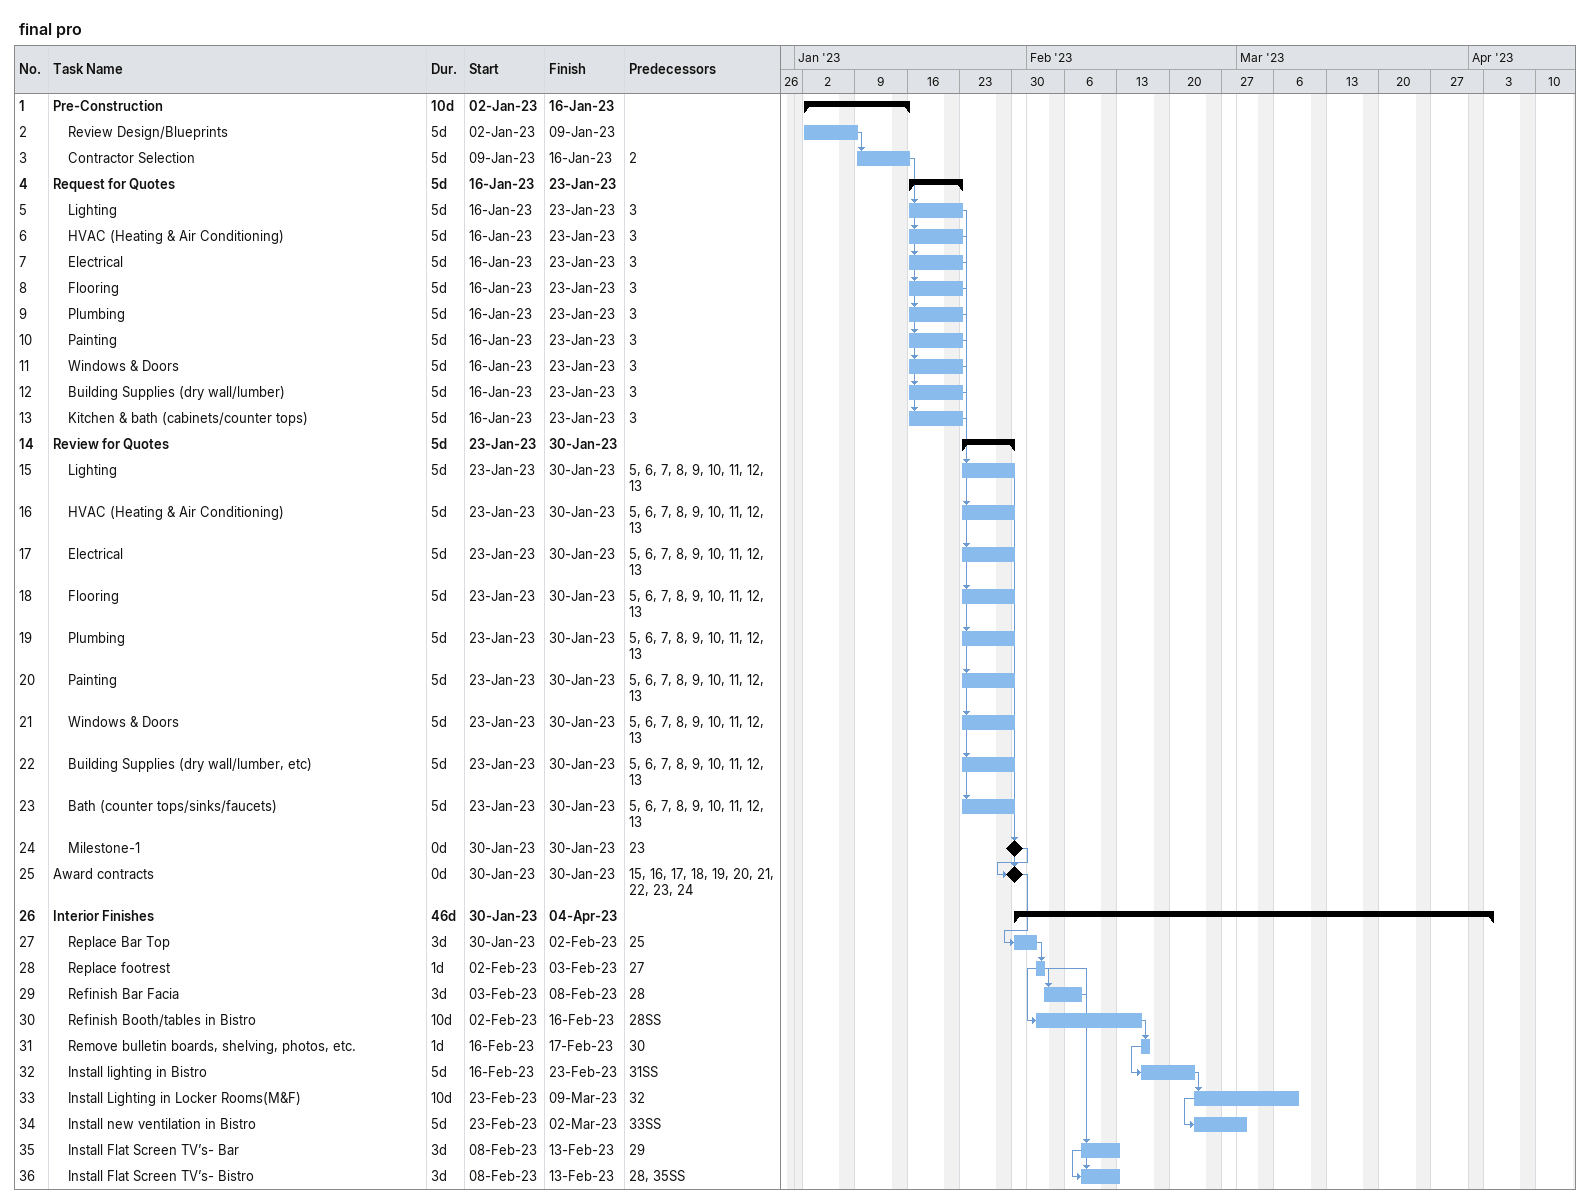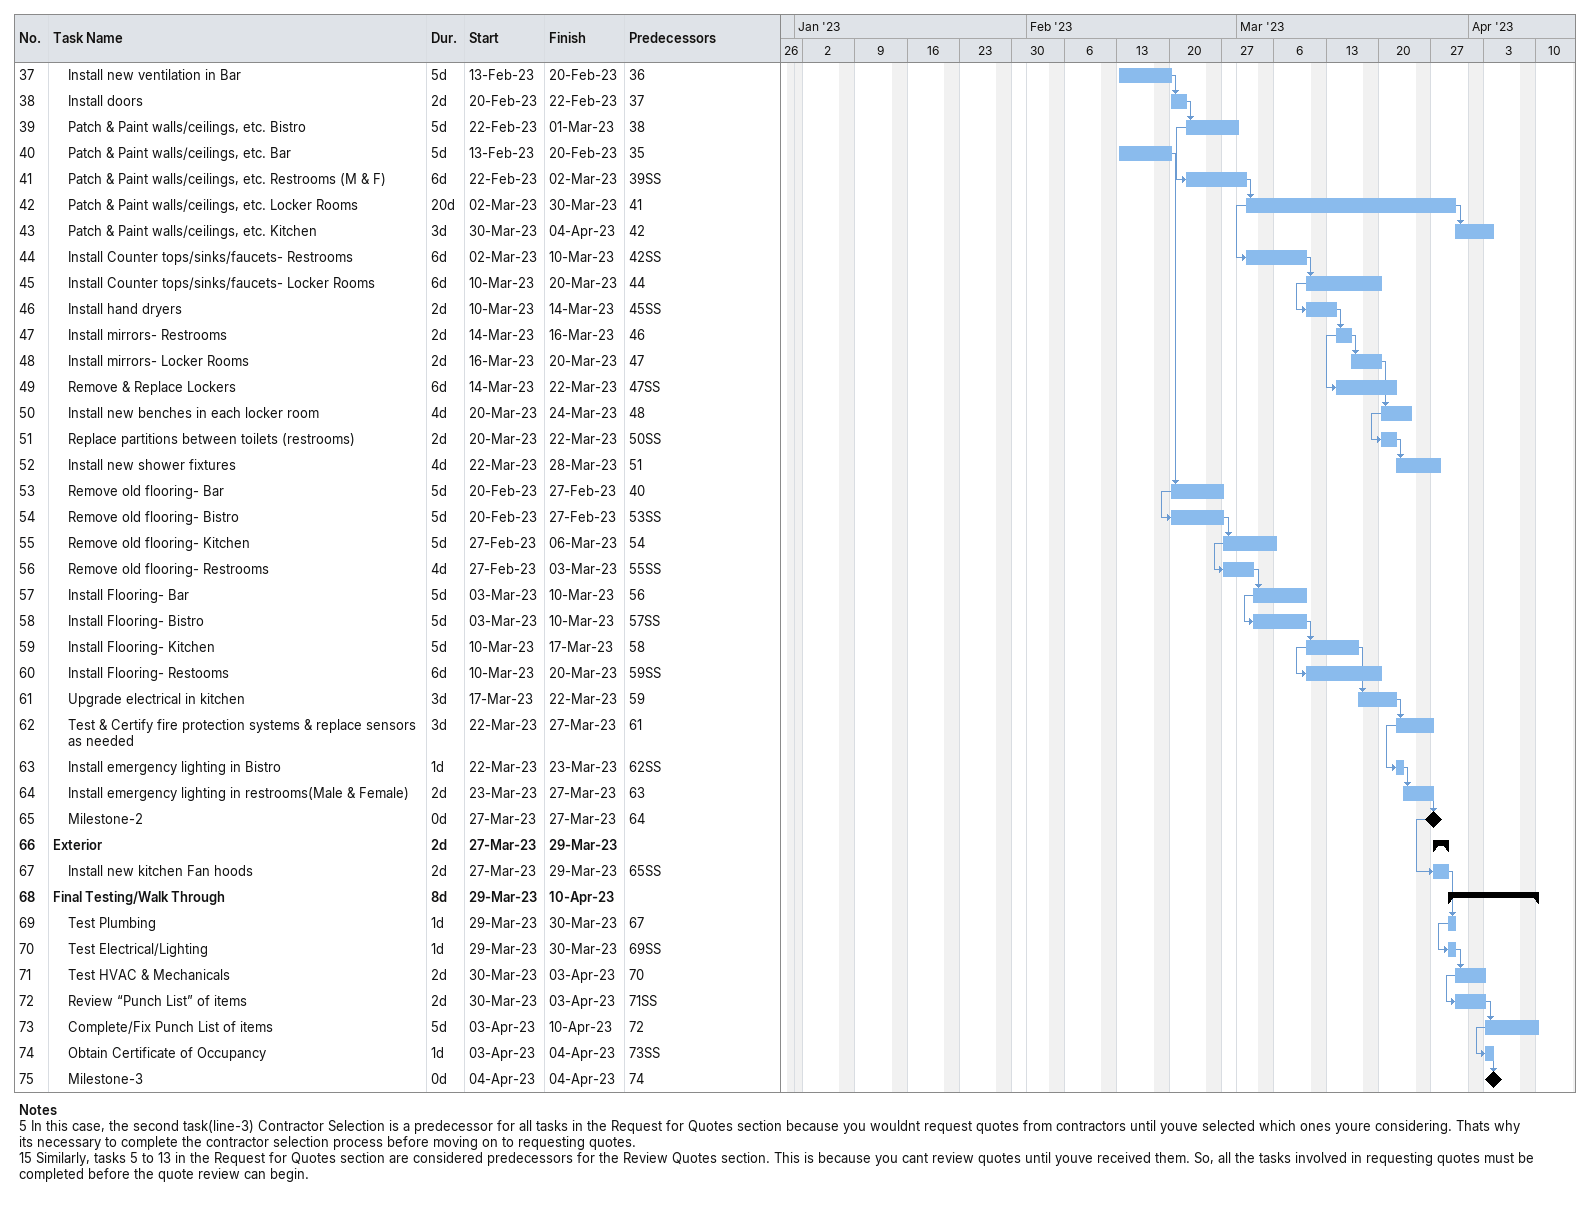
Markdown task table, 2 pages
final pro

| ID | Level | Task | Duration | Start | Finish | Predecessors |
|---|---|---|---|---|---|---|
| 1 | 1 | **Pre-Construction** | 10d | 2023-01-02 | 2023-01-16 |  |
| 2 | 2 | Review Design/Blueprints | 5d | 2023-01-02 | 2023-01-09 |  |
| 3 | 2 | Contractor Selection | 5d | 2023-01-09 | 2023-01-16 | 2 |
| 4 | 1 | **Request for Quotes** | 5d | 2023-01-16 | 2023-01-23 |  |
| 5 | 2 | Lighting | 5d | 2023-01-16 | 2023-01-23 | 3 |
| 6 | 2 | HVAC (Heating & Air Conditioning) | 5d | 2023-01-16 | 2023-01-23 | 3 |
| 7 | 2 | Electrical | 5d | 2023-01-16 | 2023-01-23 | 3 |
| 8 | 2 | Flooring | 5d | 2023-01-16 | 2023-01-23 | 3 |
| 9 | 2 | Plumbing | 5d | 2023-01-16 | 2023-01-23 | 3 |
| 10 | 2 | Painting | 5d | 2023-01-16 | 2023-01-23 | 3 |
| 11 | 2 | Windows & Doors | 5d | 2023-01-16 | 2023-01-23 | 3 |
| 12 | 2 | Building Supplies (dry wall/lumber) | 5d | 2023-01-16 | 2023-01-23 | 3 |
| 13 | 2 | Kitchen & bath (cabinets/counter tops) | 5d | 2023-01-16 | 2023-01-23 | 3 |
| 14 | 1 | **Review for Quotes** | 5d | 2023-01-23 | 2023-01-30 |  |
| 15 | 2 | Lighting | 5d | 2023-01-23 | 2023-01-30 | 5, 6, 7, 8, 9, 10, 11, 12, 13 |
| 16 | 2 | HVAC (Heating & Air Conditioning) | 5d | 2023-01-23 | 2023-01-30 | 5, 6, 7, 8, 9, 10, 11, 12, 13 |
| 17 | 2 | Electrical | 5d | 2023-01-23 | 2023-01-30 | 5, 6, 7, 8, 9, 10, 11, 12, 13 |
| 18 | 2 | Flooring | 5d | 2023-01-23 | 2023-01-30 | 5, 6, 7, 8, 9, 10, 11, 12, 13 |
| 19 | 2 | Plumbing | 5d | 2023-01-23 | 2023-01-30 | 5, 6, 7, 8, 9, 10, 11, 12, 13 |
| 20 | 2 | Painting | 5d | 2023-01-23 | 2023-01-30 | 5, 6, 7, 8, 9, 10, 11, 12, 13 |
| 21 | 2 | Windows & Doors | 5d | 2023-01-23 | 2023-01-30 | 5, 6, 7, 8, 9, 10, 11, 12, 13 |
| 22 | 2 | Building Supplies (dry wall/lumber, etc) | 5d | 2023-01-23 | 2023-01-30 | 5, 6, 7, 8, 9, 10, 11, 12, 13 |
| 23 | 2 | Bath (counter tops/sinks/faucets) | 5d | 2023-01-23 | 2023-01-30 | 5, 6, 7, 8, 9, 10, 11, 12, 13 |
| 24 | 2 | Milestone-1 | 0d | 2023-01-30 | 2023-01-30 | 23 |
| 25 | 1 | Award contracts | 0d | 2023-01-30 | 2023-01-30 | 15, 16, 17, 18, 19, 20, 21, 22, 23, 24 |
| 26 | 1 | **Interior Finishes** | 46d | 2023-01-30 | 2023-04-04 |  |
| 27 | 2 | Replace Bar Top | 3d | 2023-01-30 | 2023-02-02 | 25 |
| 28 | 2 | Replace footrest | 1d | 2023-02-02 | 2023-02-03 | 27 |
| 29 | 2 | Refinish Bar Facia | 3d | 2023-02-03 | 2023-02-08 | 28 |
| 30 | 2 | Refinish Booth/tables in Bistro | 10d | 2023-02-02 | 2023-02-16 | 28SS |
| 31 | 2 | Remove bulletin boards, shelving, photos, etc. | 1d | 2023-02-16 | 2023-02-17 | 30 |
| 32 | 2 | Install lighting in Bistro | 5d | 2023-02-16 | 2023-02-23 | 31SS |
| 33 | 2 | Install Lighting in Locker Rooms(M&F) | 10d | 2023-02-23 | 2023-03-09 | 32 |
| 34 | 2 | Install new ventilation in Bistro | 5d | 2023-02-23 | 2023-03-02 | 33SS |
| 35 | 2 | Install Flat Screen TV’s- Bar | 3d | 2023-02-08 | 2023-02-13 | 29 |
| 36 | 2 | Install Flat Screen TV’s- Bistro | 3d | 2023-02-08 | 2023-02-13 | 28, 35SS |
| 37 | 2 | Install new ventilation in Bar | 5d | 2023-02-13 | 2023-02-20 | 36 |
| 38 | 2 | Install doors | 2d | 2023-02-20 | 2023-02-22 | 37 |
| 39 | 2 | Patch & Paint walls/ceilings, etc. Bistro | 5d | 2023-02-22 | 2023-03-01 | 38 |
| 40 | 2 | Patch & Paint walls/ceilings, etc. Bar | 5d | 2023-02-13 | 2023-02-20 | 35 |
| 41 | 2 | Patch & Paint walls/ceilings, etc. Restrooms (M & F) | 6d | 2023-02-22 | 2023-03-02 | 39SS |
| 42 | 2 | Patch & Paint walls/ceilings, etc. Locker Rooms | 20d | 2023-03-02 | 2023-03-30 | 41 |
| 43 | 2 | Patch & Paint walls/ceilings, etc. Kitchen | 3d | 2023-03-30 | 2023-04-04 | 42 |
| 44 | 2 | Install Counter tops/sinks/faucets- Restrooms | 6d | 2023-03-02 | 2023-03-10 | 42SS |
| 45 | 2 | Install Counter tops/sinks/faucets- Locker Rooms | 6d | 2023-03-10 | 2023-03-20 | 44 |
| 46 | 2 | Install hand dryers | 2d | 2023-03-10 | 2023-03-14 | 45SS |
| 47 | 2 | Install mirrors- Restrooms | 2d | 2023-03-14 | 2023-03-16 | 46 |
| 48 | 2 | Install mirrors- Locker Rooms | 2d | 2023-03-16 | 2023-03-20 | 47 |
| 49 | 2 | Remove & Replace Lockers | 6d | 2023-03-14 | 2023-03-22 | 47SS |
| 50 | 2 | Install new benches in each locker room | 4d | 2023-03-20 | 2023-03-24 | 48 |
| 51 | 2 | Replace partitions between toilets (restrooms) | 2d | 2023-03-20 | 2023-03-22 | 50SS |
| 52 | 2 | Install new shower fixtures | 4d | 2023-03-22 | 2023-03-28 | 51 |
| 53 | 2 | Remove old flooring- Bar | 5d | 2023-02-20 | 2023-02-27 | 40 |
| 54 | 2 | Remove old flooring- Bistro | 5d | 2023-02-20 | 2023-02-27 | 53SS |
| 55 | 2 | Remove old flooring- Kitchen | 5d | 2023-02-27 | 2023-03-06 | 54 |
| 56 | 2 | Remove old flooring- Restrooms | 4d | 2023-02-27 | 2023-03-03 | 55SS |
| 57 | 2 | Install Flooring- Bar | 5d | 2023-03-03 | 2023-03-10 | 56 |
| 58 | 2 | Install Flooring- Bistro | 5d | 2023-03-03 | 2023-03-10 | 57SS |
| 59 | 2 | Install Flooring- Kitchen | 5d | 2023-03-10 | 2023-03-17 | 58 |
| 60 | 2 | Install Flooring- Restooms | 6d | 2023-03-10 | 2023-03-20 | 59SS |
| 61 | 2 | Upgrade electrical in kitchen | 3d | 2023-03-17 | 2023-03-22 | 59 |
| 62 | 2 | Test & Certify fire protection systems & replace sensors as needed | 3d | 2023-03-22 | 2023-03-27 | 61 |
| 63 | 2 | Install emergency lighting in Bistro | 1d | 2023-03-22 | 2023-03-23 | 62SS |
| 64 | 2 | Install emergency lighting in restrooms(Male & Female) | 2d | 2023-03-23 | 2023-03-27 | 63 |
| 65 | 2 | Milestone-2 | 0d | 2023-03-27 | 2023-03-27 | 64 |
| 66 | 1 | **Exterior** | 2d | 2023-03-27 | 2023-03-29 |  |
| 67 | 2 | Install new kitchen Fan hoods | 2d | 2023-03-27 | 2023-03-29 | 65SS |
| 68 | 1 | **Final Testing/Walk Through** | 8d | 2023-03-29 | 2023-04-10 |  |
| 69 | 2 | Test Plumbing | 1d | 2023-03-29 | 2023-03-30 | 67 |
| 70 | 2 | Test Electrical/Lighting | 1d | 2023-03-29 | 2023-03-30 | 69SS |
| 71 | 2 | Test HVAC & Mechanicals | 2d | 2023-03-30 | 2023-04-03 | 70 |
| 72 | 2 | Review “Punch List” of items | 2d | 2023-03-30 | 2023-04-03 | 71SS |
| 73 | 2 | Complete/Fix Punch List of items | 5d | 2023-04-03 | 2023-04-10 | 72 |
| 74 | 2 | Obtain Certificate of Occupancy | 1d | 2023-04-03 | 2023-04-04 | 73SS |
| 75 | 2 | Milestone-3 | 0d | 2023-04-04 | 2023-04-04 | 74 |

Notes
- 5: In this case, the second task(line-3) Contractor Selection is a predecessor for all tasks in the Request for Quotes section because you wouldnt request quotes from contractors until youve selected which ones youre considering. Thats why its necessary to complete the contractor selection process before moving on to requesting quotes.
- 15: Similarly, tasks 5 to 13 in the Request for Quotes section are considered predecessors for the Review Quotes section. This is because you cant review quotes until youve received them. So, all the tasks involved in requesting quotes must be completed before the quote review can begin.
